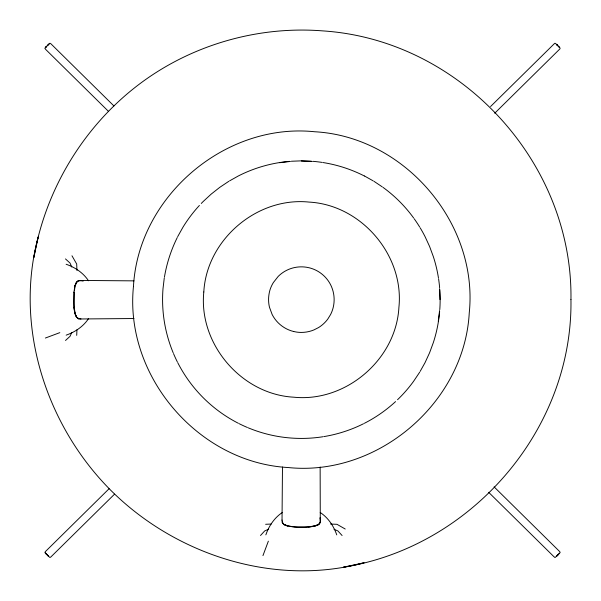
<?xml version="1.0" encoding="UTF-8"?>
<svg xmlns="http://www.w3.org/2000/svg" width="601" height="601" viewBox="0 0 601 601"><rect width="100%" height="100%" fill="white"/><g stroke="black" fill="none" stroke-linecap="round" stroke-linejoin="round"><path stroke-width="0.9" d="M282.305 521.375L282.297 522.585L283.897 524.583L287.481 526.123M282.478 467.022L282.027 520.308M73.961 292.139C73.773 300.432 72.796 309.38 76.417 317.103L78.408 318.703L80.684 318.973L133.978 318.522M74.201 292.139L74.208 307.276M76.71 335.366L76.943 329.821M164.276 277.94L162.999 288.765A139.402 139.402 0 0 0 164.291 321.355A139.207 139.207 0 0 0 173.163 352.742M438.287 321.37L439.571 310.529M310.642 526.536L315.104 525.875L318.688 524.327L320.288 522.329L320.175 517.611M320.138 467.022L320.288 522.6L318.688 524.59L315.104 526.13L308.861 527.054M73.953 292.139L74.885 285.896L76.402 282.312L78.4 280.712L83.389 280.825M74.464 290.358L75.125 285.896L76.665 282.312L78.633 280.517M164.449 277.053C166.755 263.313 171.097 249.948 177.295 237.478M262.953 555.617L268.354 541.178M265.852 534.845C268.947 525.92 274.424 517.731 282.395 512.465M74.885 285.896L76.41 282.312L78.4 280.712M71.782 332.383L70.054 336.312L65.509 340.474M177.678 236.651L182.997 227.148A139.432 139.432 0 0 1 199.404 205.452M420.129 371.418L425.012 362.704L429.572 352.817L433.344 342.585A138.395 138.395 0 0 0 438.437 321.392M419.678 372.207L413.623 381.259A138.2 138.2 0 0 1 397.539 399.725M88.535 318.613C83.269 326.576 75.08 332.045 66.155 335.155M260.518 535.491L264.688 530.938L268.617 529.218M45.278 47.734L46.75 46.224L45.886 47.096M45.563 47.419L45.939 47.036L44.857 48.388L45.909 49.658L108.458 111.35M556.518 556.293L560.162 552.537L559.764 551.665L494.097 486.863M559.516 553.281L556.789 556.023L557.352 555.459M558.141 554.67L558.487 554.325L557.751 555.069M46.104 46.87L49.86 43.227L50.739 43.625L113.897 105.919M47.915 45.06L48.794 44.189M48.689 44.286L49.042 43.941M47.734 45.24L48.568 44.406M490.559 106.535L554.708 43.31L555.392 43.347L559.103 46.991M114.528 494.172L50.739 557.082L49.86 557.48L47.727 555.459L44.925 552.537L45.315 551.665L109.089 488.733M494.728 113.213L559.764 49.042L560.162 48.17L558.577 46.465M488.658 492.302L553.724 556.496L555.001 557.54L556.346 556.466M228.793 181.314L219.733 187.377L211.176 194.123L203.183 201.515A139.432 139.432 0 0 0 201.275 203.461M229.582 180.871L238.289 175.988A138.748 138.748 0 0 1 279.608 162.555M59.822 332.646L45.383 338.04M279.63 162.713L290.471 161.436M265.634 524.282L271.179 524.057M308.861 526.799L293.724 526.792M291.372 161.248L301.386 160.858L311.393 161.248M78.581 318.703L78.964 318.695M80.977 318.973L78.408 318.703L76.425 317.103L74.892 313.519L73.968 307.276M79.61 280.72L78.566 280.712M133.97 280.862L80.677 280.442L83.081 280.825M301.386 161.008L312.295 161.436M330.52 524.042L336.988 524.312L345.222 529.023M292.83 526.664L287.481 525.867L283.897 524.32L282.297 522.314L282.027 520.023M293.709 331.512L296.233 332.015A33.115 33.115 0 0 0 301.364 332.421A32.664 32.664 0 0 0 313.91 329.926L318.492 327.598A32.822 32.822 0 0 0 322.654 324.57A32.514 32.514 0 0 0 327.891 318.913L330.58 314.533A33.047 33.047 0 0 0 333.247 307.299C334.84 300.598 334.291 293.416 331.654 287.053A32.514 32.514 0 0 0 327.891 280.329A32.649 32.649 0 0 0 320.671 273.109A33.032 33.032 0 0 0 316.284 270.42A32.484 32.484 0 0 0 309.049 267.753L306.525 267.25A33.115 33.115 0 0 0 296.233 267.25L293.701 267.753A32.484 32.484 0 0 0 286.474 270.42A33.032 33.032 0 0 0 282.087 273.109A32.619 32.619 0 0 0 278.173 276.452L273.402 282.508A32.822 32.822 0 0 0 270.127 289.479A33.1 33.1 0 0 0 268.978 294.513A32.462 32.462 0 0 0 268.579 299.644A32.649 32.649 0 0 0 269.488 307.291L272.155 314.526A32.912 32.912 0 0 0 280.066 324.555L282.094 326.148A32.822 32.822 0 0 0 293.694 331.519M66.125 264.245C75.057 267.347 83.246 272.824 88.52 280.795M333.998 529.241L337.927 530.968L342.089 535.521M364.476 175.988L373.183 180.871M373.972 181.314L382.274 186.873M320.205 512.48C328.176 517.746 333.645 525.943 336.755 534.875M78.678 318.703L76.68 317.103L75.133 313.519L74.336 308.17M65.479 258.911L70.032 263.073L71.759 267.002M556.518 44.406L557.007 44.902M556.789 44.684L557.165 45.052M47.915 555.647L48.29 556.023L46.375 554.107L46.75 554.483M556.391 44.286L557.352 45.248M45.886 553.611L45.248 552.95M46.938 554.67L45.984 553.709L46.593 554.325M557.751 45.638L558.983 46.87M282.297 522.585L283.897 524.575C294.768 528.534 307.81 528.512 318.688 524.59L320.288 522.051M71.97 255.778L76.688 264.012L76.958 270.48M320.175 517.919L320.558 520.323M439.571 288.705L439.992 299.614M177.31 361.832A139.207 139.207 0 0 1 173.509 353.583M238.357 423.284A139.086 139.086 0 0 1 177.723 362.636M280.509 162.42A138.748 138.748 0 0 1 289.554 161.346M313.121 161.346A138.748 138.748 0 0 1 322.166 162.42M323.068 162.555A138.748 138.748 0 0 1 364.379 175.995M383.032 187.377A137.952 137.952 0 0 1 406.877 209.411A139.139 139.139 0 0 1 413.623 217.968M248.251 427.837A139.109 139.109 0 0 0 279.645 436.709A139.379 139.379 0 0 0 301.349 438.422A138.418 138.418 0 0 0 323.053 436.724M247.417 427.491A139.109 139.109 0 0 1 239.168 423.69M439.782 289.599A139.672 139.672 0 0 1 439.782 309.628M439.639 311.446A139.672 139.672 0 0 1 438.572 320.491M438.572 278.744A139.672 139.672 0 0 1 439.639 287.781M438.437 277.842A138.395 138.395 0 0 0 433.344 256.642L429.572 246.418L425.012 236.531A139.139 139.139 0 0 0 420.152 227.802M395.556 401.596A138.2 138.2 0 0 1 391.476 405.209A139.019 139.019 0 0 1 364.349 423.322M363.537 423.735A138.403 138.403 0 0 1 344.23 431.638A138.418 138.418 0 0 1 323.954 436.581M414.157 218.704A139.139 139.139 0 0 1 419.678 227.028M133.46 286.444C124.287 375.971 198.277 462.582 288.134 467.533C377.691 476.788 464.385 402.775 469.253 312.873C478.531 223.317 404.556 136.607 314.639 131.747C225.044 122.461 138.328 196.504 133.46 286.444M203.807 291.973C198.473 343.99 241.467 394.316 293.679 397.186C345.71 402.572 396.089 359.563 398.914 307.329C404.308 255.29 361.321 204.911 309.079 202.086C257.025 196.692 206.631 239.709 203.807 291.973M570.95 299.621C572.941 429.7 471.259 546.925 343.471 567.171L364.071 562.769C274.522 586.952 175.582 554.941 110.742 490.258C46.059 425.418 14.048 326.478 38.231 236.929L33.836 257.529C45.841 187.797 85.56 123.258 142.805 81.571C194.288 44.113 259.121 25.881 322.579 30.876C459.945 39.704 572.956 161.992 570.95 299.621"/></g></svg>
